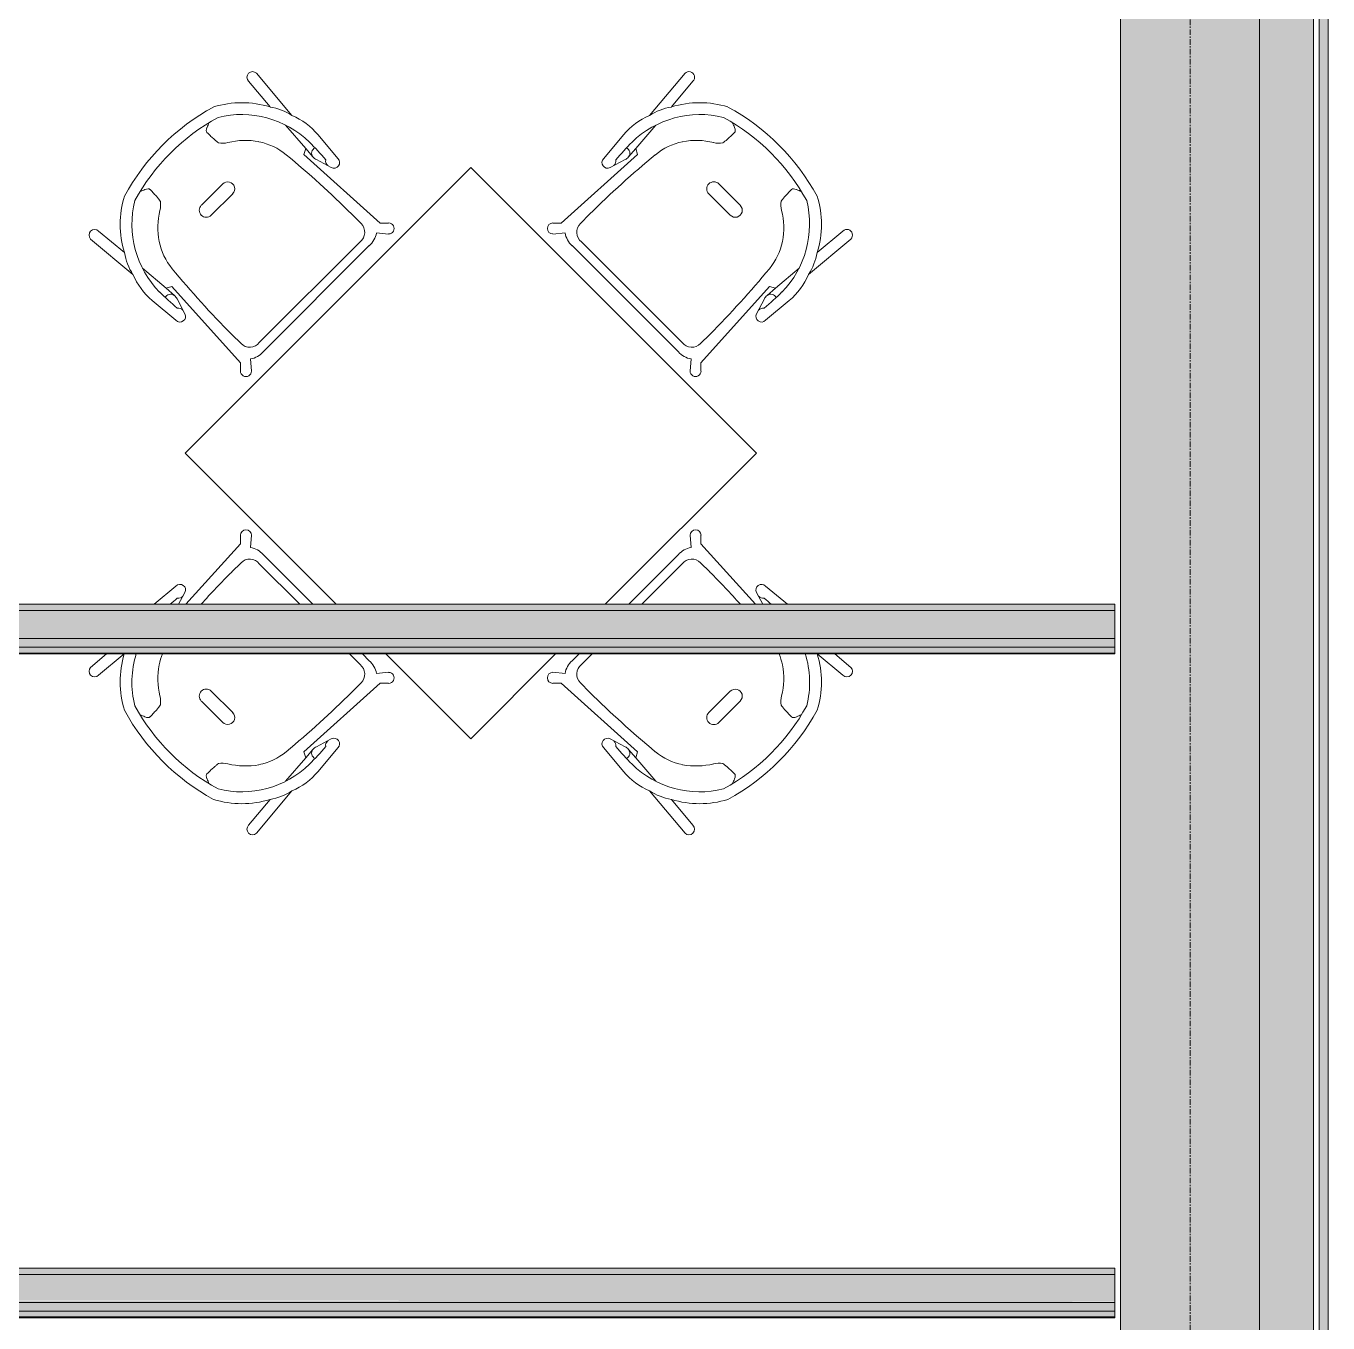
# Model space of a CAD drawing. Header units: inches. Extents: x 22011 to 32682, y -23296 to -20170.
# Drawn here: x 32237.1 to 32353.1, y -22590.3 to -22474.7 of the extents above; entities that cross this region are included whole.
import ezdxf

# ---------------------------------------------------------------- set-up
doc = ezdxf.new("R2010")
doc.units = ezdxf.units.IN
doc.header["$MEASUREMENT"] = 0
doc.linetypes.add('Grid Line 1_2_', pattern=[0.875, 0.5, -0.125, 0.125, -0.125])
for name, color, linetype, lineweight in [('A-ROOF', 132, 'Continuous', 9), ('A-WALL', 113, 'Continuous', 9), ('C-TOPO', 7, 'Continuous', 9), ('I-FURN', 30, 'Continuous', 9), ('S-BEAM', 12, 'Continuous', 9), ('S-GRID', 1, 'Continuous', 9)]:
    doc.layers.add(name, color=color, linetype=linetype, lineweight=lineweight)

# ---------------------------------------------------------------- blocks, each defined once
blk = doc.blocks.new('Falcon 7700 Series Pedestal Base - 36_ Square Top x 30_ - Wheelchair Height-V102-Roof Low')
at = {"layer": 'I-FURN'}
for p, q in [((18, 18), (-18, 18)), ((-18, 18), (-18, -18)), ((18, -1.05), (18, 18)), ((18, -18), (18, -7.31)), ((-18, -18), (1.05, -18)), ((7.31, -18), (18, -18))]:
    blk.add_line(p, q, dxfattribs=at)
blk = doc.blocks.new('HermanMiller_Collection_Air-Chair_SideChair_Arms - Arms-V70-Roof Low')
at = {"layer": 'I-FURN'}
for p, q in [((-3.55, 10.02), (-8.45, 10.45)), ((2.04, 10.2), (-0.69, 10.45)), ((-8.45, 9.45), (-5.47, 9.18)), ((9.32, 9.33), (8.79, 8.8)), ((-3.35, 9.02), (-0.6, 8.8)), ((-0.34, 8.32), (-0.6, 8.8)), ((-0.6, 8.8), (0.38, 8.73)), ((8.79, 8.8), (-0.34, 8.32)), ((0.77, 8.78), (2.2, 9.22)), ((9.17, 7.94), (10.01, 8.64)), ((6.45, 7.57), (7.62, 7.57)), ((8.7, 6.35), (8.7, -6.35)), ((9.52, -6.69), (9.52, 6.69)), ((-3.6, 1.35), (-3.6, -1.35)), ((-2.35, -1.35), (-2.35, 1.35)), ((6.45, -7.57), (7.62, -7.57)), ((10.01, -8.64), (9.17, -7.94)), ((-5.47, -9.18), (-8.45, -9.45)), ((-3.35, -9.02), (-0.6, -8.8)), ((-0.6, -8.8), (-0.34, -8.32)), ((0.38, -8.73), (-0.6, -8.8)), ((-0.34, -8.32), (8.79, -8.8)), ((2.2, -9.22), (0.77, -8.78)), ((8.79, -8.8), (9.32, -9.33)), ((-8.45, -10.45), (-3.55, -10.02)), ((-0.69, -10.45), (2.04, -10.2))]:
    blk.add_line(p, q, dxfattribs=at)
for centre, radius, start, end in [((-8.45, 9.95), 0.5, 90, 270), ((-1.25, 4.41), 6.06, 84.7201, 112.311), ((-0.65, 0.76), 8.69, 90.7893, 148.9202), ((-2.46, 4.97), 5.17, 102.2096, 125.548), ((-0.51, -9.88), 19.32, 84.4222, 90.7893), ((0.44, 9.26), 0.53, 159.7405, 262.7198), ((1.81, 9.64), 0.521, 212.9555, 275.0445), ((2.06, 9.7), 0.499, 287, 91.3054), ((9.66, 8.99), 0.49, 315, 135), ((-1.51, 1.66), 8.5, 117.7851, 152.2149), ((0.45, 9.65), 0.924, 265.6115, 290.3639), ((-0.92, 1.66), 5.55, 95.4677, 123.4626), ((6.58, -76.67), 84.24, 90.0911, 95.4677), ((7.62, 6.48), 1.09, 353.2467, 90.0911), ((7.56, 6.82), 1.97, 356.1033, 34.6542), ((-0.23, 0.83), 6.63, 124.5004, 148.6439), ((9.93, 0), 19.77, 163.4787, 196.5213), ((9.93, 0), 18.77, 163.7855, 196.2145), ((-7.66, 5.36), 2.08, 305.4968, 328.6439), ((-2.98, 1.35), 0.625, 360, 180), ((-2.98, -1.35), 0.625, 180, 360), ((-7.66, -5.36), 2.08, 31.3561, 54.5032), ((-0.23, -0.83), 6.63, 211.3561, 235.4996), ((-1.51, -1.66), 8.5, 207.7851, 242.2149), ((-0.65, -0.76), 8.69, 211.0798, 269.2107), ((-0.92, -1.66), 5.55, 236.5374, 264.5323), ((7.62, -6.48), 1.09, 269.9089, 6.7533), ((7.56, -6.82), 1.97, 325.3458, 3.8967), ((6.58, 76.67), 84.24, 264.5323, 269.9089), ((-2.46, -4.97), 5.17, 234.452, 257.7904), ((0.44, -9.26), 0.53, 97.2802, 200.2595), ((0.45, -9.65), 0.924, 69.6361, 94.3885), ((1.81, -9.64), 0.521, 84.9555, 147.0445), ((2.06, -9.7), 0.499, 268.6946, 73), ((9.66, -8.99), 0.49, 225, 45), ((-8.45, -9.95), 0.5, 90, 270), ((-1.25, -4.41), 6.06, 247.689, 275.2799), ((-0.51, 9.88), 19.32, 269.2107, 275.5778)]:
    blk.add_arc(centre, radius, start, end, dxfattribs=at)
for centre, major_axis, ratio, start_param, end_param in [((-7.46, 6.92), (0.03, 3.66), 0.320235, 2.34328, 2.536765), ((-7.87, 5.38), (-0.03, 1.79), 0.298783, 2.522217, 3.153947), ((-7.46, -6.92), (-0.03, 3.66), 0.320235, 0.604828, 0.798312), ((-7.87, -5.38), (0.03, 1.79), 0.298783, 6.270831, 6.902561)]:
    blk.add_ellipse(centre, major_axis=major_axis, ratio=ratio, start_param=start_param, end_param=end_param, dxfattribs=at)
for points in [[(-6.45, 3.67), (-6.52, 3.66), (-6.67, 3.64), (-6.9, 3.62), (-7.13, 3.61), (-7.4, 3.6), (-7.65, 3.59), (-7.83, 3.59)], [(-6.45, -3.67), (-6.52, -3.66), (-6.67, -3.64), (-6.9, -3.62), (-7.13, -3.61), (-7.4, -3.6), (-7.65, -3.59), (-7.83, -3.59)]]:
    blk.add_open_spline(points, degree=3, knots=[-1, -1, -1, -1, -0.75, -0.5, -0.375, -0.25, 0, 0, 0, 0], dxfattribs=at)
blk = doc.blocks.new('HermanMiller_Collection_Air-Chair_SideChair_Arms - Arms-V103-Roof Low')
at = {"layer": 'I-FURN'}
for p, q in [((-8.45, 10.45), (-3.55, 10.02)), ((-0.69, 10.45), (2.04, 10.2)), ((-5.47, 9.18), (-8.45, 9.45)), ((8.79, 8.8), (9.32, 9.33)), ((-3.35, 9.02), (-0.6, 8.8)), ((-0.6, 8.8), (-0.34, 8.32)), ((0.38, 8.73), (-0.6, 8.8)), ((-0.34, 8.32), (8.79, 8.8)), ((2.2, 9.22), (0.77, 8.78)), ((10.01, 8.64), (9.17, 7.94)), ((6.45, 7.57), (7.62, 7.57)), ((8.7, 5.01), (8.7, 6.35)), ((9.52, 6.69), (9.52, 5.83)), ((-3.6, -1.35), (-3.6, 1.35)), ((-2.35, 1.35), (-2.35, -1.35)), ((9.52, -0.43), (9.52, -6.69)), ((8.7, -6.35), (8.7, -1.25)), ((6.45, -7.57), (7.62, -7.57)), ((9.17, -7.94), (10.01, -8.64)), ((-8.45, -9.45), (-5.49, -9.18)), ((1.07, -8.88), (2.2, -9.22)), ((8.79, -8.8), (1.53, -8.42)), ((9.32, -9.33), (8.79, -8.8)), ((-6.6, -10.29), (-8.45, -10.45)), ((2.04, -10.2), (-0.48, -10.43))]:
    blk.add_line(p, q, dxfattribs=at)
for centre, radius, start, end in [((-8.45, 9.95), 0.5, 90, 270), ((-1.25, 4.41), 6.06, 84.7201, 112.311), ((-0.65, 0.76), 8.69, 90.7893, 148.9202), ((-2.46, 4.97), 5.17, 102.2096, 125.548), ((-0.51, -9.88), 19.32, 84.4222, 90.7893), ((0.44, 9.26), 0.53, 159.7405, 262.7198), ((1.81, 9.64), 0.521, 212.9555, 275.0445), ((2.06, 9.7), 0.499, 287, 91.3054), ((9.66, 8.99), 0.49, 315, 135), ((-1.51, 1.66), 8.5, 117.7851, 152.2149), ((0.45, 9.65), 0.924, 265.6115, 290.3639), ((-0.92, 1.66), 5.55, 95.4677, 123.4626), ((6.58, -76.67), 84.24, 90.0911, 95.4677), ((7.62, 6.48), 1.09, 353.2467, 90.0911), ((7.56, 6.82), 1.97, 356.1033, 34.6542), ((-0.23, 0.83), 6.63, 124.5004, 148.6439), ((9.93, 0), 19.77, 163.4787, 196.5213), ((9.93, 0), 18.77, 163.7855, 196.2145), ((-7.66, 5.36), 2.08, 305.4968, 328.6439), ((-2.98, 1.35), 0.625, 0, 180), ((-2.98, -1.35), 0.625, 180, 0), ((-7.66, -5.36), 2.08, 31.3561, 54.5032), ((-0.23, -0.83), 6.63, 211.3561, 235.4996), ((-1.51, -1.66), 8.5, 207.7851, 242.1122), ((-0.65, -0.76), 8.69, 211.0798, 242.2009), ((-0.92, -1.66), 5.55, 236.5374, 247.157), ((7.62, -6.48), 1.09, 269.9089, 6.7533), ((7.56, -6.82), 1.97, 325.3458, 3.8967), ((6.58, 76.67), 84.24, 267.2206, 269.9089), ((1.81, -9.64), 0.521, 84.9555, 147.0445), ((2.06, -9.7), 0.499, 268.6946, 73), ((9.66, -8.99), 0.49, 225, 45), ((-8.45, -9.95), 0.5, 90, 270), ((-0.51, 9.88), 19.32, 273.1121, 275.5778)]:
    blk.add_arc(centre, radius, start, end, dxfattribs=at)
for centre, major_axis, ratio, start_param, end_param in [((-7.46, 6.92), (0.03, 3.66), 0.320235, 2.34328, 2.536765), ((-7.87, 5.38), (-0.03, 1.79), 0.298783, 2.522217, 3.153947), ((-7.46, -6.92), (-0.03, 3.66), 0.320235, 0.604828, 0.798312), ((-7.87, -5.38), (0.03, 1.79), 0.298783, 6.270831, 6.902561)]:
    blk.add_ellipse(centre, major_axis=major_axis, ratio=ratio, start_param=start_param, end_param=end_param, dxfattribs=at)
for points in [[(-6.45, 3.67), (-6.52, 3.66), (-6.67, 3.64), (-6.9, 3.62), (-7.13, 3.61), (-7.4, 3.6), (-7.65, 3.59), (-7.83, 3.59)], [(-6.45, -3.67), (-6.52, -3.66), (-6.67, -3.64), (-6.9, -3.62), (-7.13, -3.61), (-7.4, -3.6), (-7.65, -3.59), (-7.83, -3.59)]]:
    blk.add_open_spline(points, degree=3, knots=[-1, -1, -1, -1, -0.75, -0.5, -0.375, -0.25, 0, 0, 0, 0], dxfattribs=at)
blk = doc.blocks.new('HermanMiller_Collection_Air-Chair_SideChair_Arms - Arms-460524-Roof Low')
at = {"layer": 'I-FURN'}
for p, q in [((-8.45, 10.45), (-3.55, 10.02)), ((-0.69, 10.45), (2.04, 10.2)), ((-5.47, 9.18), (-8.45, 9.45)), ((8.79, 8.8), (9.32, 9.33)), ((-3.35, 9.02), (-0.6, 8.8)), ((-0.6, 8.8), (-0.34, 8.32)), ((0.38, 8.73), (-0.6, 8.8)), ((-0.34, 8.32), (8.79, 8.8)), ((2.2, 9.22), (0.77, 8.78)), ((10.01, 8.64), (9.17, 7.94)), ((6.45, 7.57), (7.62, 7.57)), ((8.7, -6.35), (8.7, 6.35)), ((9.52, 6.69), (9.52, -6.69)), ((-3.6, -1.35), (-3.6, 1.35)), ((-2.35, 1.35), (-2.35, -1.35)), ((6.45, -7.57), (7.62, -7.57)), ((9.17, -7.94), (10.01, -8.64)), ((-8.45, -9.45), (-5.47, -9.18)), ((-3.35, -9.02), (-0.6, -8.8)), ((-0.34, -8.32), (-0.6, -8.8)), ((-0.6, -8.8), (0.38, -8.73)), ((8.79, -8.8), (-0.34, -8.32)), ((0.77, -8.78), (2.2, -9.22)), ((9.32, -9.33), (8.79, -8.8)), ((-3.55, -10.02), (-8.45, -10.45)), ((2.04, -10.2), (-0.69, -10.45))]:
    blk.add_line(p, q, dxfattribs=at)
for centre, radius, start, end in [((-8.45, 9.95), 0.5, 90, 270), ((-1.25, 4.41), 6.06, 84.7201, 112.311), ((-0.65, 0.76), 8.69, 90.7893, 148.9202), ((-2.46, 4.97), 5.17, 102.2096, 125.548), ((-0.51, -9.88), 19.32, 84.4222, 90.7893), ((0.44, 9.26), 0.53, 159.7405, 262.7198), ((1.81, 9.64), 0.521, 212.9555, 275.0445), ((2.06, 9.7), 0.499, 287, 91.3054), ((9.66, 8.99), 0.49, 315, 135), ((-1.51, 1.66), 8.5, 117.7851, 152.2149), ((0.45, 9.65), 0.924, 265.6115, 290.3639), ((-0.92, 1.66), 5.55, 95.4677, 123.4626), ((6.58, -76.67), 84.24, 90.0911, 95.4677), ((7.62, 6.48), 1.09, 353.2467, 90.0911), ((7.56, 6.82), 1.97, 356.1033, 34.6542), ((-0.23, 0.83), 6.63, 124.5004, 148.6439), ((9.93, 0), 19.77, 163.4787, 196.5213), ((9.93, 0), 18.77, 163.7855, 196.2145), ((-7.66, 5.36), 2.08, 305.4968, 328.6439), ((-2.98, 1.35), 0.625, 0, 180), ((-2.98, -1.35), 0.625, 180, 0), ((-7.66, -5.36), 2.08, 31.3561, 54.5032), ((-0.23, -0.83), 6.63, 211.3561, 235.4996), ((-1.51, -1.66), 8.5, 207.7851, 242.2149), ((-0.65, -0.76), 8.69, 211.0798, 269.2107), ((-0.92, -1.66), 5.55, 236.5374, 264.5323), ((7.62, -6.48), 1.09, 269.9089, 6.7533), ((7.56, -6.82), 1.97, 325.3458, 3.8967), ((6.58, 76.67), 84.24, 264.5323, 269.9089), ((-2.46, -4.97), 5.17, 234.452, 257.7904), ((0.44, -9.26), 0.53, 97.2802, 200.2595), ((0.45, -9.65), 0.924, 69.6361, 94.3885), ((1.81, -9.64), 0.521, 84.9555, 147.0445), ((2.06, -9.7), 0.499, 268.6946, 73), ((9.66, -8.99), 0.49, 225, 45), ((-8.45, -9.95), 0.5, 90, 270), ((-1.25, -4.41), 6.06, 247.689, 275.2799), ((-0.51, 9.88), 19.32, 269.2107, 275.5778)]:
    blk.add_arc(centre, radius, start, end, dxfattribs=at)
for centre, major_axis, ratio, start_param, end_param in [((-7.46, 6.92), (0.03, 3.66), 0.320235, 2.34328, 2.536765), ((-7.87, 5.38), (-0.03, 1.79), 0.298783, 2.522217, 3.153947), ((-7.46, -6.92), (-0.03, 3.66), 0.320235, 0.604828, 0.798312), ((-7.87, -5.38), (0.03, 1.79), 0.298783, 6.270831, 6.902561)]:
    blk.add_ellipse(centre, major_axis=major_axis, ratio=ratio, start_param=start_param, end_param=end_param, dxfattribs=at)
for points in [[(-6.45, 3.67), (-6.52, 3.66), (-6.67, 3.64), (-6.9, 3.62), (-7.13, 3.61), (-7.4, 3.6), (-7.65, 3.59), (-7.83, 3.59)], [(-6.45, -3.67), (-6.52, -3.66), (-6.67, -3.64), (-6.9, -3.62), (-7.13, -3.61), (-7.4, -3.6), (-7.65, -3.59), (-7.83, -3.59)]]:
    blk.add_open_spline(points, degree=3, knots=[-1, -1, -1, -1, -0.75, -0.5, -0.375, -0.25, 0, 0, 0, 0], dxfattribs=at)
blk = doc.blocks.new('HermanMiller_Collection_Air-Chair_SideChair_Arms - Arms-V104-Roof Low')
at = {"layer": 'I-FURN'}
for p, q in [((-6.6, 10.29), (-8.45, 10.45)), ((-8.45, 9.45), (-5.49, 9.18)), ((2.04, 10.2), (-0.48, 10.43)), ((9.32, 9.33), (8.79, 8.8)), ((1.07, 8.88), (2.2, 9.22)), ((8.79, 8.8), (1.53, 8.42)), ((9.17, 7.94), (10.01, 8.64)), ((6.45, 7.57), (7.62, 7.57)), ((8.7, 6.35), (8.7, 1.25)), ((9.52, 0.43), (9.52, 6.69)), ((-3.6, 1.35), (-3.6, -1.35)), ((-2.35, -1.35), (-2.35, 1.35)), ((8.7, -5.01), (8.7, -6.35)), ((9.52, -6.69), (9.52, -5.83)), ((6.45, -7.57), (7.62, -7.57)), ((10.01, -8.64), (9.17, -7.94)), ((-5.47, -9.18), (-8.45, -9.45)), ((-3.35, -9.02), (-0.6, -8.8)), ((-0.6, -8.8), (-0.34, -8.32)), ((0.38, -8.73), (-0.6, -8.8)), ((-0.34, -8.32), (8.79, -8.8)), ((2.2, -9.22), (0.77, -8.78)), ((8.79, -8.8), (9.32, -9.33)), ((-8.45, -10.45), (-3.55, -10.02)), ((-0.69, -10.45), (2.04, -10.2))]:
    blk.add_line(p, q, dxfattribs=at)
for centre, radius, start, end in [((-8.45, 9.95), 0.5, 90, 270), ((-0.51, -9.88), 19.32, 84.4222, 86.8879), ((1.81, 9.64), 0.521, 212.9555, 275.0445), ((2.06, 9.7), 0.499, 287, 91.3054), ((9.66, 8.99), 0.49, 315, 135), ((-1.51, 1.66), 8.5, 117.8878, 152.2149), ((-0.65, 0.76), 8.69, 117.7991, 148.9202), ((6.58, -76.67), 84.24, 90.0911, 92.7794), ((7.62, 6.48), 1.09, 353.2467, 90.0911), ((7.56, 6.82), 1.97, 356.1033, 34.6542), ((-0.23, 0.83), 6.63, 124.5004, 148.6439), ((-0.92, 1.66), 5.55, 112.843, 123.4626), ((9.93, 0), 19.77, 163.4787, 196.5213), ((9.93, 0), 18.77, 163.7855, 196.2145), ((-7.66, 5.36), 2.08, 305.4968, 328.6439), ((-2.98, 1.35), 0.625, 360, 180), ((-2.98, -1.35), 0.625, 180, 360), ((-7.66, -5.36), 2.08, 31.3561, 54.5032), ((-0.23, -0.83), 6.63, 211.3561, 235.4996), ((-1.51, -1.66), 8.5, 207.7851, 242.2149), ((-0.65, -0.76), 8.69, 211.0798, 269.2107), ((-0.92, -1.66), 5.55, 236.5374, 264.5323), ((7.62, -6.48), 1.09, 269.9089, 6.7533), ((7.56, -6.82), 1.97, 325.3458, 3.8967), ((6.58, 76.67), 84.24, 264.5323, 269.9089), ((-2.46, -4.97), 5.17, 234.452, 257.7904), ((0.44, -9.26), 0.53, 97.2802, 200.2595), ((0.45, -9.65), 0.924, 69.6361, 94.3885), ((1.81, -9.64), 0.521, 84.9555, 147.0445), ((2.06, -9.7), 0.499, 268.6946, 73), ((9.66, -8.99), 0.49, 225, 45), ((-8.45, -9.95), 0.5, 90, 270), ((-1.25, -4.41), 6.06, 247.689, 275.2799), ((-0.51, 9.88), 19.32, 269.2107, 275.5778)]:
    blk.add_arc(centre, radius, start, end, dxfattribs=at)
for centre, major_axis, ratio, start_param, end_param in [((-7.46, 6.92), (0.03, 3.66), 0.320235, 2.34328, 2.536765), ((-7.87, 5.38), (-0.03, 1.79), 0.298783, 2.522217, 3.153947), ((-7.46, -6.92), (-0.03, 3.66), 0.320235, 0.604828, 0.798312), ((-7.87, -5.38), (0.03, 1.79), 0.298783, 6.270831, 6.902561)]:
    blk.add_ellipse(centre, major_axis=major_axis, ratio=ratio, start_param=start_param, end_param=end_param, dxfattribs=at)
for points in [[(-6.45, 3.67), (-6.52, 3.66), (-6.67, 3.64), (-6.9, 3.62), (-7.13, 3.61), (-7.4, 3.6), (-7.65, 3.59), (-7.83, 3.59)], [(-6.45, -3.67), (-6.52, -3.66), (-6.67, -3.64), (-6.9, -3.62), (-7.13, -3.61), (-7.4, -3.6), (-7.65, -3.59), (-7.83, -3.59)]]:
    blk.add_open_spline(points, degree=3, knots=[-1, -1, -1, -1, -0.75, -0.5, -0.375, -0.25, 0, 0, 0, 0], dxfattribs=at)
blk = doc.blocks.new('Girt_Z - 10_D-V119-Roof Low')
at = {"layer": 'S-BEAM'}
h = blk.add_hatch(color=256, dxfattribs=at)
h.paths.add_polyline_path([(26257.69, -22526.78), (26257.69, -22526.21), (25726.39, -22526.21), (25726.39, -22526.78), (26230.93, -22526.78)], flags=0)
h.paths.add_polyline_path([(22241.02, -22526.78), (22376.1, -22526.78), (22376.1, -22526.21), (22225.09, -22526.21), (22225.09, -22526.78)], flags=0)
h.paths.add_polyline_path([(22376.89, -22526.78), (22793.89, -22526.78), (22793.89, -22526.21), (22376.89, -22526.21)], flags=0)
h.paths.add_polyline_path([(22798.89, -22526.78), (23141.61, -22526.78), (23141.61, -22526.21), (22798.89, -22526.21)], flags=0)
h.paths.add_polyline_path([(25721.39, -22526.78), (25721.39, -22526.21), (25647.39, -22526.21), (25647.39, -22526.78), (25698.94, -22526.78)], flags=0)
h.paths.add_polyline_path([(25642.39, -22526.78), (25642.39, -22526.21), (25521.39, -22526.21), (25521.39, -22526.78), (25632.44, -22526.78)], flags=0)
h.paths.add_polyline_path([(23146.61, -22526.78), (24625.89, -22526.78), (24625.89, -22526.21), (23146.61, -22526.21)], flags=0)
h.paths.add_polyline_path([(25516.39, -22526.78), (25516.39, -22526.21), (25507.39, -22526.21), (25507.39, -22526.78)], flags=0)
h.paths.add_polyline_path([(25502.39, -22526.78), (25502.39, -22526.21), (25381.39, -22526.21), (25381.39, -22526.78), (25499.45, -22526.78)], flags=0)
h.paths.add_polyline_path([(25376.39, -22526.78), (25376.39, -22526.21), (25302.39, -22526.21), (25302.39, -22526.78), (25366.45, -22526.78)], flags=0)
h.paths.add_polyline_path([(24630.89, -22526.78), (24973.89, -22526.78), (24973.89, -22526.21), (24630.89, -22526.21)], flags=0)
h.paths.add_polyline_path([(25297.39, -22526.78), (25297.39, -22526.21), (25170.39, -22526.21), (25170.39, -22526.78), (25292.49, -22526.78)], flags=0)
h.paths.add_polyline_path([(25165.39, -22526.78), (25165.39, -22526.21), (25110.89, -22526.21), (25110.89, -22526.78), (25133.7, -22526.78)], flags=0)
h.paths.add_polyline_path([(24978.89, -22526.78), (25105.89, -22526.78), (25105.89, -22526.21), (24978.89, -22526.21)], flags=0)
blk.add_hatch(color=256, dxfattribs=at).paths.add_polyline_path([(26230.93, -22529.12), (26257.69, -22529.12), (26257.69, -22526.78), (22225.09, -22526.78), (22225.09, -22529.12), (26214.3, -22529.12)], flags=0)
h = blk.add_hatch(color=256, dxfattribs=at)
h.paths.add_polyline_path([(24368.97, -22529.27), (24625.89, -22529.17), (24625.89, -22529.12), (23146.61, -22529.22), (23146.61, -22529.27), (24235.97, -22529.27)], flags=0)
h.paths.add_polyline_path([(25170.39, -22529.27), (25297.39, -22529.19), (25297.39, -22529.12), (25170.39, -22529.21), (25170.39, -22529.27)], flags=0)
h.paths.add_polyline_path([(26257.69, -22529.27), (26257.69, -22529.12), (25726.39, -22529.21), (25726.39, -22529.27), (26230.93, -22529.27)], flags=0)
h.paths.add_polyline_path([(22225.09, -22529.27), (22376.1, -22529.21), (22376.1, -22529.12), (22225.09, -22529.21), (22225.09, -22529.26)], flags=0)
h.paths.add_polyline_path([(25165.39, -22529.27), (25165.39, -22529.12), (25110.89, -22529.21), (25110.89, -22529.27), (25133.7, -22529.27)], flags=0)
h.paths.add_polyline_path([(22376.89, -22529.27), (22793.89, -22529.21), (22793.89, -22529.12), (22376.89, -22529.21), (22376.89, -22529.26)], flags=0)
h.paths.add_polyline_path([(25721.39, -22529.27), (25721.39, -22529.12), (25647.39, -22529.21), (25647.39, -22529.27), (25698.94, -22529.27)], flags=0)
h.paths.add_polyline_path([(25105.89, -22529.27), (25105.89, -22529.12), (24978.89, -22529.21), (24978.89, -22529.27), (25100.45, -22529.27)], flags=0)
h.paths.add_polyline_path([(25302.39, -22529.27), (25376.39, -22529.19), (25376.39, -22529.12), (25302.39, -22529.21), (25302.39, -22529.27)], flags=0)
h.paths.add_polyline_path([(22798.89, -22529.27), (23141.61, -22529.21), (23141.61, -22529.12), (22798.89, -22529.21), (22798.89, -22529.26)], flags=0)
h.paths.add_polyline_path([(25642.39, -22529.27), (25642.39, -22529.12), (25521.39, -22529.21), (25521.39, -22529.27), (25632.44, -22529.27)], flags=0)
h.paths.add_polyline_path([(24973.89, -22529.27), (24973.89, -22529.12), (24630.89, -22529.21), (24630.89, -22529.27), (24900.96, -22529.27)], flags=0)
h.paths.add_polyline_path([(25381.39, -22529.27), (25502.39, -22529.19), (25502.39, -22529.12), (25381.39, -22529.21), (25381.39, -22529.27)], flags=0)
h.paths.add_polyline_path([(25516.39, -22529.27), (25516.39, -22529.12), (25507.39, -22529.21), (25507.39, -22529.27)], flags=0)
h = blk.add_hatch(color=256, dxfattribs=at)
h.paths.add_polyline_path([(25100.45, -22530.04), (25105.89, -22530.04), (25105.89, -22529.27), (24978.89, -22529.27), (24978.89, -22530.04), (25033.96, -22530.04)], flags=0)
h.paths.add_polyline_path([(26257.69, -22530.04), (26257.69, -22529.27), (25726.39, -22529.27), (25726.39, -22530.04), (26230.93, -22530.04)], flags=0)
h.paths.add_polyline_path([(22241.02, -22530.04), (22376.1, -22530.04), (22376.1, -22529.27), (22225.09, -22529.27), (22225.09, -22530.04)], flags=0)
h.paths.add_polyline_path([(22376.89, -22530.04), (22793.89, -22530.04), (22793.89, -22529.27), (22376.89, -22529.27)], flags=0)
h.paths.add_polyline_path([(22798.89, -22530.04), (23141.61, -22530.04), (23141.61, -22529.27), (22798.89, -22529.27)], flags=0)
h.paths.add_polyline_path([(25721.39, -22530.04), (25721.39, -22529.27), (25647.39, -22529.27), (25647.39, -22530.04), (25698.94, -22530.04)], flags=0)
h.paths.add_polyline_path([(25642.39, -22530.04), (25642.39, -22529.27), (25521.39, -22529.27), (25521.39, -22530.04), (25632.44, -22530.04)], flags=0)
h.paths.add_polyline_path([(23146.61, -22530.04), (24625.89, -22530.04), (24625.89, -22529.27), (23146.61, -22529.27)], flags=0)
h.paths.add_polyline_path([(25516.39, -22530.04), (25516.39, -22529.27), (25507.39, -22529.27), (25507.39, -22530.04)], flags=0)
h.paths.add_polyline_path([(25502.39, -22530.04), (25502.39, -22529.27), (25381.39, -22529.27), (25381.39, -22530.04), (25499.45, -22530.04)], flags=0)
h.paths.add_polyline_path([(25376.39, -22530.04), (25376.39, -22529.27), (25302.39, -22529.27), (25302.39, -22530.04), (25366.45, -22530.04)], flags=0)
h.paths.add_polyline_path([(24630.89, -22530.04), (24973.89, -22530.04), (24973.89, -22529.27), (24630.89, -22529.27)], flags=0)
h.paths.add_polyline_path([(25297.39, -22530.04), (25297.39, -22529.27), (25170.39, -22529.27), (25170.39, -22530.04), (25292.28, -22530.04)], flags=0)
h.paths.add_polyline_path([(25165.39, -22530.04), (25165.39, -22529.27), (25110.89, -22529.27), (25110.89, -22530.04), (25133.7, -22530.04)], flags=0)
h = blk.add_hatch(color=256, dxfattribs=at)
h.paths.add_polyline_path([(24528.01, -22530.57), (24625.89, -22530.57), (24625.89, -22530.04), (23146.61, -22530.04), (23146.61, -22530.57), (24522.05, -22530.57)], flags=0)
h.paths.add_polyline_path([(22225.09, -22530.57), (22376.1, -22530.57), (22376.1, -22530.04), (22225.09, -22530.04)], flags=0)
h.paths.add_polyline_path([(26257.69, -22530.57), (26257.69, -22530.04), (25726.39, -22530.04), (25726.39, -22530.57), (26230.93, -22530.57)], flags=0)
h.paths.add_polyline_path([(22376.89, -22530.57), (22793.89, -22530.57), (22793.89, -22530.04), (22376.89, -22530.04), (22376.89, -22530.36)], flags=0)
h.paths.add_polyline_path([(22798.89, -22530.57), (23141.61, -22530.57), (23141.61, -22530.04), (22798.89, -22530.04)], flags=0)
h.paths.add_polyline_path([(25721.39, -22530.57), (25721.39, -22530.04), (25647.39, -22530.04), (25647.39, -22530.57), (25698.94, -22530.57)], flags=0)
h.paths.add_polyline_path([(25642.39, -22530.57), (25642.39, -22530.04), (25521.39, -22530.04), (25521.39, -22530.57), (25632.44, -22530.57)], flags=0)
h.paths.add_polyline_path([(25516.39, -22530.57), (25516.39, -22530.04), (25507.39, -22530.04), (25507.39, -22530.57)], flags=0)
h.paths.add_polyline_path([(25502.39, -22530.57), (25502.39, -22530.04), (25381.39, -22530.04), (25381.39, -22530.57), (25499.45, -22530.57)], flags=0)
h.paths.add_polyline_path([(25376.39, -22530.57), (25376.39, -22530.04), (25302.39, -22530.04), (25302.39, -22530.57), (25366.45, -22530.57)], flags=0)
h.paths.add_polyline_path([(24630.89, -22530.57), (24973.89, -22530.57), (24973.89, -22530.04), (24630.89, -22530.04)], flags=0)
h.paths.add_polyline_path([(25165.39, -22530.57), (25165.39, -22530.04), (25110.89, -22530.04), (25110.89, -22530.57)], flags=0)
h.paths.add_polyline_path([(25105.89, -22530.57), (25105.89, -22530.04), (24978.89, -22530.04), (24978.89, -22530.57), (25100.45, -22530.57)], flags=0)
h.paths.add_polyline_path([(25297.39, -22530.55), (25297.39, -22530.04), (25170.39, -22530.04), (25170.39, -22530.55), (25292.25, -22530.55)], flags=0)
for p, q in [((25726.39, -22526.21), (26257.69, -22526.21)), ((26257.69, -22526.21), (26257.69, -22526.78)), ((26257.69, -22526.78), (22225.09, -22526.78)), ((26257.69, -22526.78), (26257.69, -22529.12)), ((22225.09, -22529.27), (26257.69, -22529.27)), ((26257.69, -22529.12), (26257.69, -22529.27)), ((26257.69, -22529.26), (26257.69, -22530.04)), ((25726.39, -22530.04), (26257.69, -22530.04)), ((25726.39, -22530.57), (26257.69, -22530.57)), ((25726.39, -22530.64), (26257.69, -22530.64)), ((26257.69, -22530.04), (26257.69, -22530.57)), ((26257.69, -22530.57), (26257.69, -22530.64))]:
    blk.add_line(p, q, dxfattribs=at)
blk = doc.blocks.new('Girt_Z - 10_D-V120-Roof Low')
at = {"layer": 'S-BEAM'}
h = blk.add_hatch(color=256, dxfattribs=at)
h.paths.add_polyline_path([(26257.69, -22585.97), (26257.69, -22585.4), (25726.39, -22585.4), (25726.39, -22585.97), (26230.93, -22585.97)], flags=0)
h.paths.add_polyline_path([(22241.02, -22585.97), (22376.1, -22585.97), (22376.1, -22585.4), (22225.09, -22585.4), (22225.09, -22585.97)], flags=0)
h.paths.add_polyline_path([(22376.89, -22585.97), (22793.89, -22585.97), (22793.89, -22585.4), (22376.89, -22585.4)], flags=0)
h.paths.add_polyline_path([(22798.89, -22585.97), (23141.61, -22585.97), (23141.61, -22585.4), (22798.89, -22585.4)], flags=0)
h.paths.add_polyline_path([(25721.39, -22585.97), (25721.39, -22585.4), (25647.39, -22585.5), (25647.39, -22585.97), (25698.94, -22585.97)], flags=0)
h.paths.add_polyline_path([(25642.39, -22585.97), (25642.39, -22585.4), (25521.39, -22585.4), (25521.39, -22585.97), (25632.44, -22585.97)], flags=0)
h.paths.add_polyline_path([(23146.61, -22585.97), (23949.89, -22585.97), (23949.89, -22585.4), (23146.61, -22585.4)], flags=0)
h.paths.add_polyline_path([(25516.39, -22585.97), (25516.39, -22585.4), (25507.39, -22585.4), (25507.39, -22585.97)], flags=0)
h.paths.add_polyline_path([(25502.39, -22585.97), (25502.39, -22585.4), (25381.39, -22585.4), (25381.39, -22585.97), (25499.45, -22585.97)], flags=0)
h.paths.add_polyline_path([(25376.39, -22585.97), (25376.39, -22585.4), (25302.39, -22585.4), (25302.39, -22585.97), (25366.45, -22585.97)], flags=0)
h.paths.add_polyline_path([(25170.39, -22585.97), (25297.39, -22585.97), (25297.39, -22585.4), (25170.39, -22585.4)], flags=0)
h.paths.add_polyline_path([(25165.39, -22585.97), (25165.39, -22585.4), (25110.89, -22585.4), (25110.89, -22585.97), (25133.7, -22585.97)], flags=0)
h.paths.add_polyline_path([(25105.89, -22585.97), (25105.89, -22585.4), (24978.89, -22585.4), (24978.89, -22585.97), (25100.45, -22585.97)], flags=0)
h.paths.add_polyline_path([(23954.89, -22585.97), (24051.89, -22585.97), (24051.89, -22585.4), (23954.89, -22585.4)], flags=0)
h.paths.add_polyline_path([(24056.89, -22585.97), (24625.89, -22585.97), (24625.89, -22585.4), (24056.89, -22585.4)], flags=0)
h.paths.add_polyline_path([(24973.89, -22585.97), (24973.89, -22585.4), (24630.89, -22585.4), (24630.89, -22585.97), (24900.96, -22585.97)], flags=0)
blk.add_hatch(color=256, dxfattribs=at).paths.add_polyline_path([(26230.93, -22588.3), (26257.69, -22588.3), (26257.69, -22585.97), (22225.09, -22585.97), (22225.09, -22588.3), (26197.68, -22588.3)], flags=0)
h = blk.add_hatch(color=256, dxfattribs=at)
h.paths.add_polyline_path([(26230.93, -22588.46), (26257.69, -22588.39), (26257.69, -22588.3), (25726.39, -22588.39), (25726.39, -22588.46), (26197.68, -22588.46)], flags=0)
h.paths.add_polyline_path([(24280.75, -22588.46), (24625.89, -22588.35), (24625.89, -22588.3), (24056.89, -22588.39), (24056.89, -22588.46), (24264.31, -22588.46)], flags=0)
h.paths.add_polyline_path([(22225.09, -22588.46), (22376.1, -22588.39), (22376.1, -22588.3), (22225.09, -22588.39), (22225.09, -22588.45)], flags=0)
h.paths.add_polyline_path([(24051.89, -22588.46), (24051.89, -22588.3), (23954.89, -22588.39), (23954.89, -22588.46), (24036.48, -22588.46)], flags=0)
h.paths.add_polyline_path([(22376.89, -22588.46), (22793.89, -22588.39), (22793.89, -22588.3), (22376.89, -22588.39), (22376.89, -22588.45)], flags=0)
h.paths.add_polyline_path([(25721.39, -22588.46), (25721.39, -22588.3), (25647.39, -22588.39), (25647.39, -22588.46), (25698.94, -22588.46)], flags=0)
h.paths.add_polyline_path([(25642.39, -22588.46), (25642.39, -22588.3), (25521.39, -22588.39), (25521.39, -22588.46), (25632.44, -22588.46)], flags=0)
h.paths.add_polyline_path([(24630.89, -22588.46), (24973.89, -22588.36), (24973.89, -22588.3), (24630.89, -22588.39), (24630.89, -22588.45)], flags=0)
h.paths.add_polyline_path([(23949.89, -22588.46), (23949.89, -22588.3), (23146.61, -22588.4), (23146.61, -22588.46), (23936.73, -22588.46)], flags=0)
h.paths.add_polyline_path([(22798.89, -22588.46), (23141.61, -22588.39), (23141.61, -22588.3), (22798.89, -22588.4), (22798.89, -22588.45)], flags=0)
h.paths.add_polyline_path([(25516.39, -22588.46), (25516.39, -22588.3), (25507.39, -22588.39), (25507.39, -22588.46)], flags=0)
h.paths.add_polyline_path([(25502.39, -22588.46), (25502.39, -22588.3), (25381.39, -22588.39), (25381.39, -22588.46), (25499.45, -22588.46)], flags=0)
h.paths.add_polyline_path([(24978.89, -22588.46), (25105.89, -22588.36), (25105.89, -22588.3), (24978.89, -22588.39), (24978.89, -22588.45)], flags=0)
h.paths.add_polyline_path([(25376.39, -22588.46), (25376.39, -22588.3), (25302.39, -22588.39), (25302.39, -22588.46), (25366.45, -22588.46)], flags=0)
h.paths.add_polyline_path([(25110.89, -22588.46), (25165.39, -22588.37), (25165.39, -22588.3), (25110.89, -22588.39), (25110.89, -22588.45)], flags=0)
h.paths.add_polyline_path([(25297.39, -22588.46), (25297.39, -22588.3), (25170.39, -22588.39), (25170.39, -22588.46)], flags=0)
h = blk.add_hatch(color=256, dxfattribs=at)
h.paths.add_polyline_path([(24634.97, -22589.22), (24973.89, -22589.22), (24973.89, -22588.46), (24630.89, -22588.46), (24630.89, -22589.22)], flags=0)
h.paths.add_polyline_path([(22241.02, -22589.22), (22376.1, -22589.22), (22376.1, -22588.46), (22225.09, -22588.46), (22225.09, -22589.22)], flags=0)
h.paths.add_polyline_path([(26230.93, -22589.22), (26257.69, -22589.22), (26257.69, -22588.46), (25726.39, -22588.46), (25726.39, -22589.22), (26197.68, -22589.22)], flags=0)
h.paths.add_polyline_path([(22376.89, -22589.22), (22793.89, -22589.22), (22793.89, -22588.46), (22376.89, -22588.46)], flags=0)
h.paths.add_polyline_path([(25721.39, -22589.22), (25721.39, -22588.46), (25647.39, -22588.46), (25647.39, -22589.22), (25698.94, -22589.22)], flags=0)
h.paths.add_polyline_path([(22798.89, -22589.22), (23141.61, -22589.22), (23141.61, -22588.46), (22798.89, -22588.46)], flags=0)
h.paths.add_polyline_path([(25642.39, -22589.22), (25642.39, -22588.46), (25521.39, -22588.46), (25521.39, -22589.22), (25632.44, -22589.22)], flags=0)
h.paths.add_polyline_path([(23146.61, -22589.22), (23949.89, -22589.22), (23949.89, -22588.46), (23146.61, -22588.46)], flags=0)
h.paths.add_polyline_path([(25516.39, -22589.22), (25516.39, -22588.46), (25507.39, -22588.46), (25507.39, -22589.22)], flags=0)
h.paths.add_polyline_path([(25502.39, -22589.22), (25502.39, -22588.46), (25381.39, -22588.46), (25381.39, -22589.22), (25499.45, -22589.22)], flags=0)
h.paths.add_polyline_path([(25376.39, -22589.22), (25376.39, -22588.46), (25302.39, -22588.46), (25302.39, -22589.22), (25366.45, -22589.22)], flags=0)
h.paths.add_polyline_path([(23954.89, -22589.22), (24051.89, -22589.22), (24051.89, -22588.46), (23954.89, -22588.46)], flags=0)
h.paths.add_polyline_path([(25297.39, -22589.22), (25297.39, -22588.46), (25170.39, -22588.46), (25170.39, -22589.22)], flags=0)
h.paths.add_polyline_path([(25165.39, -22589.22), (25165.39, -22588.46), (25110.89, -22588.46), (25110.89, -22589.22), (25133.7, -22589.22)], flags=0)
h.paths.add_polyline_path([(24056.89, -22589.22), (24625.89, -22589.22), (24625.89, -22588.46), (24056.89, -22588.46)], flags=0)
h.paths.add_polyline_path([(25105.89, -22589.22), (25105.89, -22588.46), (24978.89, -22588.46), (24978.89, -22589.22), (25100.45, -22589.22)], flags=0)
h = blk.add_hatch(color=256, dxfattribs=at)
h.paths.add_polyline_path([(26257.69, -22589.75), (26257.69, -22589.22), (25726.39, -22589.22), (25726.39, -22589.75), (26230.93, -22589.75)], flags=0)
h.paths.add_polyline_path([(22241.02, -22589.75), (22376.1, -22589.75), (22376.1, -22589.22), (22225.09, -22589.22), (22225.09, -22589.75)], flags=0)
h.paths.add_polyline_path([(22376.89, -22589.75), (22793.89, -22589.75), (22793.89, -22589.22), (22376.89, -22589.22)], flags=0)
h.paths.add_polyline_path([(22798.89, -22589.75), (23141.61, -22589.75), (23141.61, -22589.22), (22798.89, -22589.22)], flags=0)
h.paths.add_polyline_path([(25721.39, -22589.75), (25721.39, -22589.22), (25647.39, -22589.22), (25647.39, -22589.75), (25698.94, -22589.75)], flags=0)
h.paths.add_polyline_path([(25642.39, -22589.75), (25642.39, -22589.22), (25521.39, -22589.22), (25521.39, -22589.75), (25632.44, -22589.75)], flags=0)
h.paths.add_polyline_path([(23146.61, -22589.75), (23949.89, -22589.75), (23949.89, -22589.22), (23146.61, -22589.22)], flags=0)
h.paths.add_polyline_path([(25516.39, -22589.75), (25516.39, -22589.22), (25507.39, -22589.22), (25507.39, -22589.75)], flags=0)
h.paths.add_polyline_path([(25502.39, -22589.75), (25502.39, -22589.22), (25381.39, -22589.22), (25381.39, -22589.75), (25499.45, -22589.75)], flags=0)
h.paths.add_polyline_path([(25376.39, -22589.75), (25376.39, -22589.22), (25302.39, -22589.22), (25302.39, -22589.75), (25366.45, -22589.75)], flags=0)
h.paths.add_polyline_path([(25170.39, -22589.75), (25297.39, -22589.75), (25297.39, -22589.22), (25170.39, -22589.22)], flags=0)
h.paths.add_polyline_path([(25165.39, -22589.75), (25165.39, -22589.22), (25110.89, -22589.22), (25110.89, -22589.75), (25133.7, -22589.75)], flags=0)
h.paths.add_polyline_path([(25105.89, -22589.75), (25105.89, -22589.22), (24978.89, -22589.22), (24978.89, -22589.75), (25100.45, -22589.75)], flags=0)
h.paths.add_polyline_path([(23954.89, -22589.75), (24051.89, -22589.75), (24051.89, -22589.22), (23954.89, -22589.22)], flags=0)
h.paths.add_polyline_path([(24056.89, -22589.75), (24625.89, -22589.75), (24625.89, -22589.22), (24056.89, -22589.22)], flags=0)
h.paths.add_polyline_path([(24973.89, -22589.75), (24973.89, -22589.22), (24630.89, -22589.22), (24630.89, -22589.75), (24900.96, -22589.75)], flags=0)
for p, q in [((25726.39, -22585.4), (26257.69, -22585.4)), ((26257.69, -22585.4), (26257.69, -22585.97)), ((26257.69, -22585.97), (22225.09, -22585.97)), ((26257.69, -22585.97), (26257.69, -22588.3)), ((22225.09, -22588.46), (26257.69, -22588.46)), ((26257.69, -22588.3), (26257.69, -22588.46)), ((26257.69, -22588.46), (26257.69, -22589.22)), ((25726.39, -22589.22), (26257.69, -22589.22)), ((25726.39, -22589.75), (26257.69, -22589.75)), ((25726.39, -22589.82), (26257.69, -22589.82)), ((26257.69, -22589.22), (26257.69, -22589.75)), ((26257.69, -22589.75), (26257.69, -22589.82))]:
    blk.add_line(p, q, dxfattribs=at)
blk = doc.blocks.new('W-Wide Flange - W21X166-556722-Roof Low')
at = {"layer": 'S-BEAM'}
h = blk.add_hatch(color=256, dxfattribs=at)
h.paths.add_polyline_path([(26270.59, -22754.56), (26270.59, -22650.34), (26258.19, -22650.34), (26258.19, -22754.56), (26265.59, -22754.56)], flags=0)
h.paths.add_polyline_path([(26258.19, -22649.55), (26270.59, -22649.55), (26270.59, -22351.9), (26258.19, -22351.9), (26258.19, -22646.56)], flags=0)
for p, q in [((26258.19, -22649.55), (26258.19, -22351.9)), ((26270.59, -22649.55), (26270.59, -22351.9))]:
    blk.add_line(p, q, dxfattribs=at)
blk = doc.blocks.new('Girt_C - 8_D-560229-Roof Low')
at = {"layer": 'S-BEAM'}
for points in [[(26275.2, -22645.05), (26275.2, -22344.05), (26270.39, -22344.05), (26270.39, -22347.05), (26267.58, -22347.05), (26267.58, -22348.2), (26270.59, -22348.2), (26270.59, -22645.05)], [(26275.3, -22645.05), (26275.39, -22645.05), (26275.3, -22344.05), (26275.2, -22344.05), (26275.2, -22645.05)]]:
    blk.add_hatch(color=256, dxfattribs=at).paths.add_polyline_path(points, flags=0)
blk.add_line((26275.39, -22645.05), (26275.39, -22344.05), dxfattribs=at)

msp = doc.modelspace()

# ---------------------------------------------------------------- hatches: boundary and pattern name
at = {"layer": 'A-WALL', "transparency": 33554611}
msp.add_hatch(color=256, dxfattribs=at).paths.add_polyline_path([(32352.3, -22650.34), (32353.09, -22650.34), (32353.09, -22338.55), (32352.3, -22338.55), (32352.3, -22649.55)], flags=0)

# ---------------------------------------------------------------- linework, layer by layer
at = {"layer": 'A-ROOF'}
msp.add_line((32353.09, -22337.77), (32353.09, -22770.34), dxfattribs=at)
at = {"layer": 'A-WALL'}
msp.add_line((32352.3, -22649.55), (32352.3, -22338.55), dxfattribs=at)
at = {"layer": 'C-TOPO'}
msp.add_line((32353.09, -22337.77), (32353.09, -22650.34), dxfattribs=at)
at = {"layer": 'S-GRID', "linetype": 'Grid Line 1_2_'}
msp.add_line((32340.8, -22848.21), (32340.8, -20313.23), dxfattribs=at)

# ---------------------------------------------------------------- block references
at = {"layer": 'I-FURN'}
for name, p, rotation in [('HermanMiller_Collection_Air-Chair_SideChair_Arms - Arms-V70-Roof Low', (32256.2, -22492.24), 314.9999999999997), ('HermanMiller_Collection_Air-Chair_SideChair_Arms - Arms-460524-Roof Low', (32297.21, -22492.24), 224.9999999999995), ('Falcon 7700 Series Pedestal Base - 36_ Square Top x 30_ - Wheelchair Height-V102-Roof Low', (32276.71, -22512.74), 314.9999999999997), ('HermanMiller_Collection_Air-Chair_SideChair_Arms - Arms-V104-Roof Low', (32256.2, -22533.25), 44.99999999999943), ('HermanMiller_Collection_Air-Chair_SideChair_Arms - Arms-V103-Roof Low', (32297.21, -22533.25), 134.9999999999997)]:
    msp.add_blockref(name, p, dxfattribs=dict(at, rotation=rotation))
at = {"layer": 'S-BEAM'}
for name in ['Girt_C - 8_D-560229-Roof Low', 'W-Wide Flange - W21X166-556722-Roof Low', 'Girt_Z - 10_D-V119-Roof Low', 'Girt_Z - 10_D-V120-Roof Low']:
    msp.add_blockref(name, (6076.41, 0), dxfattribs=at)

doc.saveas('drawing.dxf')
